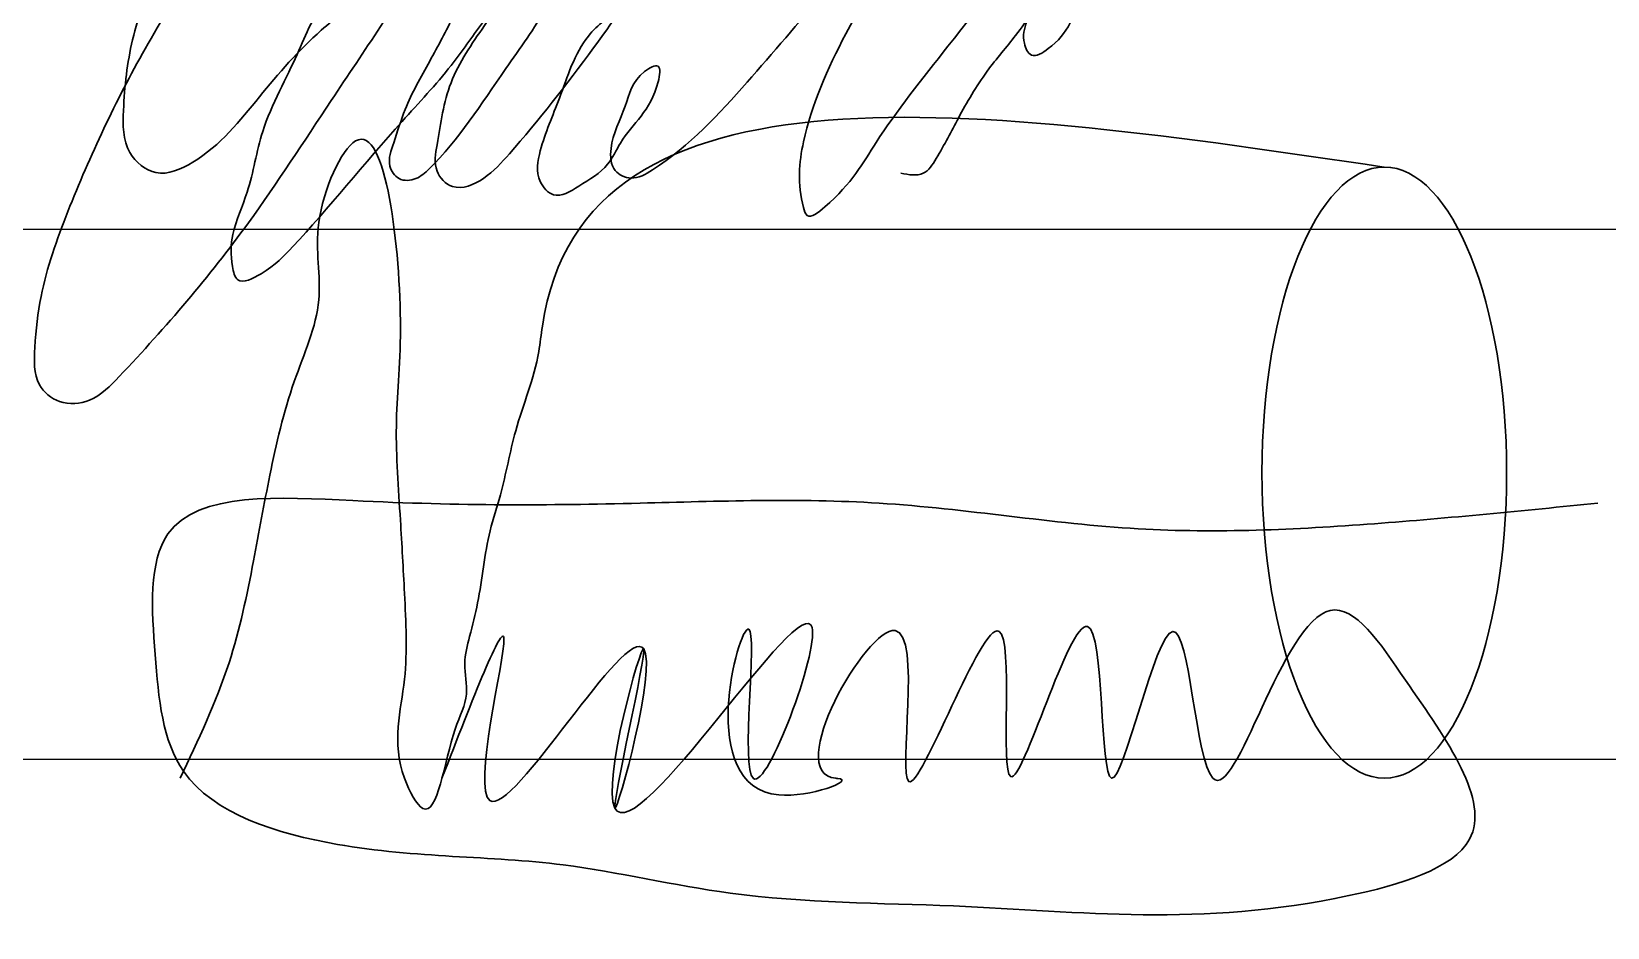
# Model space of a CAD drawing. Header units: millimetres. Extents: x 873544 to 1143527, y -837564 to -766512.
# Drawn here: x 1034006 to 1035563, y -794860 to -793975 of the extents above; entities that cross this region are included whole.
import ezdxf

# ---------------------------------------------------------------- set-up
doc = ezdxf.new("R2010")
doc.units = ezdxf.units.MM
doc.layers.add('Xarici razm.-1', color=7, linetype='Continuous', lineweight=9)

# ---------------------------------------------------------------- blocks, each defined once
blk = doc.blocks.new('dsdvvvf')
at = {"color": 0, "lineweight": 25, "ltscale": 15}
for p, q in [((967193.8, -667242.1), (973996.1, -667242.1)), ((967193.8, -667766), (973996.1, -667766))]:
    blk.add_line(p, q, dxfattribs=at)
at = {"lineweight": 30}
blk.add_ellipse((972715.8, -667482.9), major_axis=(0, -302), ratio=0.400398, dxfattribs=at)
for points, knots in [([(971593.2, -666903.8), (971557.7, -666956.4), (971488.8, -667058.3), (971424.2, -667195.7), (971387.9, -667296.5), (971381.8, -667353.7), (971380.3, -667394.7), (971406.2, -667416.7), (971440.7, -667413.7), (971504.4, -667347.5), (971585, -667253.5), (971679.8, -667106.2), (971762.2, -666987), (971816.9, -666877.8), (971848, -666789.1), (971851.9, -666725.1), (971852.8, -666667.5), (971807.3, -666646.9), (971750, -666670), (971690.6, -666726.3), (971619.5, -666808), (971555.9, -666896.3), (971503.6, -666980.2), (971475.9, -667053.1), (971469.2, -667114.6), (971468.7, -667165.6), (971502.7, -667193.7), (971558.2, -667169.1), (971602.6, -667111.9), (971654.5, -667051.5), (971695.9, -667021.1), (971698.4, -666985.9), (971656.8, -667027.3), (971645, -667067.9), (971604.4, -667138.5), (971596.4, -667200.1), (971576.1, -667243.6), (971575.1, -667271.7), (971581.8, -667299.2), (971614.9, -667282.5), (971662.4, -667233.8), (971724.2, -667156.6), (971790.3, -667087.1), (971820.5, -667042.8), (971839.2, -667018.3), (971841.5, -666994.2), (971810.2, -667002.3), (971794.3, -667035.2), (971772.3, -667077), (971748.6, -667117.7), (971738.5, -667152.9), (971729.2, -667177.3), (971741, -667195.3), (971759.6, -667194), (971798.6, -667158.2), (971834.4, -667100), (971882.7, -667035.1), (971895, -667004.5), (971898.4, -666975.1), (971867.1, -666982.8), (971849, -667008), (971822.6, -667046.7), (971788.7, -667095.2), (971782.1, -667146), (971775, -667184.1), (971796.7, -667206.8), (971828.9, -667192.7), (971872.4, -667144.1), (971925.9, -667076.1), (971983.9, -666993.7), (971999.7, -666933), (972036.4, -666900.6), (972018.4, -666868), (972019, -666826.7), (972046.3, -666790.4), (972076.8, -666768.9), (972113.5, -666772.8), (972111.6, -666793.3), (972110.6, -666805.3)], [0, 0, 0, 0, 33.496667, 64.919698, 80.424452, 89.37392, 95.929397, 100.545896, 105.730752, 112.297616, 147.527421, 173.280387, 204.144189, 224.178603, 238.003441, 252.993619, 259.397865, 265.521752, 275.538902, 290.195711, 308.745472, 332.757742, 347.709231, 361.010782, 373.395509, 380.831222, 386.565847, 393.223047, 409.506941, 425.353489, 434.979045, 436.458376, 440.071449, 453.398233, 468.091627, 479.037609, 486.776194, 492.376752, 494.84575, 498.981676, 506.238381, 535.206392, 548.175622, 557.385775, 563.397453, 564.636539, 568.64233, 575.163643, 584.17996, 593.624175, 599.744091, 603.890724, 606.564468, 609.515996, 612.358556, 634.215419, 646.458386, 651.296069, 654.872092, 658.450424, 664.200858, 672.003001, 683.522818, 694.594426, 699.200829, 702.973563, 708.548492, 714.81026, 738.365849, 753.906674, 767.505787, 771.414259, 777.005788, 784.132745, 792.718098, 799.796942, 803.511627, 808.83793, 808.83793, 808.83793, 808.83793]), ([(971962.3, -667022.6), (971950.2, -667031.4), (971919.5, -667053.9), (971903, -667110.2), (971882.4, -667155.6), (971875.9, -667191.7), (971896.6, -667214.7), (971922.8, -667197.1), (971947.9, -667183.4), (971967.1, -667140.8), (971994.2, -667123.9), (972001.9, -667076.2), (971972.7, -667091.8), (971967.2, -667122.7), (971949.6, -667153.7), (971951.4, -667185.2), (971973.5, -667195.1), (972024.8, -667165.1), (972110, -667072), (972234.4, -666920.6), (972330.9, -666803.2), (972378.3, -666746)], [0, 0, 0, 0, 7.755287, 19.728585, 29.463515, 34.815475, 37.9891, 42.712051, 48.964475, 53.248114, 65.802093, 68.515067, 71.035434, 77.965618, 85.765376, 89.65924, 92.666951, 96.688868, 119.179424, 160.442847, 199.737312, 199.737312, 199.737312, 199.737312]), ([(972377, -666745.8), (972363.8, -666766.9), (972327, -666823.9), (972258.8, -666923), (972187.9, -667033.3), (972140.3, -667140.6), (972135.3, -667200), (972145.7, -667234.3), (972187.8, -667201), (972214.7, -667149.4), (972296.2, -667046.9), (972367.8, -666955.3), (972463.1, -666860.2), (972488.4, -666815), (972569.1, -666746), (972542.3, -666747.5), (972533.3, -666777.4), (972498.3, -666807.2), (972471.9, -666868.3), (972431.8, -666926.3), (972402.3, -666977.2), (972373.8, -667018.4), (972353.7, -667047.2), (972366.6, -667075.4), (972390.2, -667060.4), (972407.4, -667039.5), (972415.5, -667009.8), (972421.5, -666985.5), (972404.1, -666967.6), (972376.5, -667013.5), (972357.1, -667045.7), (972319.8, -667088), (972295.6, -667130.2), (972278.4, -667164.1), (972261, -667191.3), (972246, -667188.5), (972238, -667187)], [391.960496, 391.960496, 391.960496, 391.960496, 405.12093, 427.790434, 455.453981, 475.425463, 486.88621, 488.412717, 491.785075, 506.113692, 526.898656, 555.715596, 571.334901, 592.459398, 599.975045, 601.433566, 604.413506, 613.414424, 627.176192, 638.332757, 650.936621, 657.949607, 665.478136, 667.85127, 671.008322, 676.780785, 683.118746, 687.289674, 688.649145, 694.708161, 705.68322, 713.680967, 723.25909, 731.301273, 734.701642, 738.583163, 738.583163, 738.583163, 738.583163]), ([(971525.6, -667784.9), (971543.4, -667747.4), (971576.1, -667678.6), (971597.5, -667575.8), (971614.2, -667481.9), (971633.9, -667396.5), (971671.5, -667314.2), (971651.8, -667236.8), (971722.9, -667078.7), (971750.4, -667326.7), (971736.3, -667432.5), (971743.3, -667523.8), (971747.5, -667605.7), (971752.1, -667692.9), (971731, -667759.3), (971777.5, -667844.7), (971789.3, -667745), (971812.2, -667705.1), (971804.5, -667672.2), (971812.3, -667642.6), (971823.4, -667599.4), (971827.2, -667551.3), (971845.8, -667496.1), (971856, -667435.5), (971878.7, -667382.3), (971911.8, -667061.9), (972319.5, -667122.3), (972715.4, -667180.9)], [0, 0, 0, 0, 124.008691, 227.5844, 313.705188, 409.465297, 493.587576, 570.014039, 658.481143, 849.022841, 945.789295, 1038.530981, 1111.154902, 1195.752072, 1293.819047, 1328.6988, 1413.204563, 1449.694098, 1479.763635, 1507.046557, 1541.164537, 1613.651496, 1650.463147, 1715.462632, 1797.074195, 1822.341286, 2668.943563, 2668.943563, 2668.943563, 2668.943563]), ([(972736.6, -667688), (972778.5, -667747.7), (972853.1, -667853.9), (972571.7, -667937.7), (972351.3, -667907.5), (972086, -667908.7), (971885, -667859.4), (971706.1, -667865.9), (971513.7, -667806.7), (971500.3, -667665), (971490, -667497.4), (971750.5, -667516.1), (971958.7, -667514.9), (972225.5, -667504.7), (972463.8, -667547), (972702.6, -667535.6), (972853.5, -667520.4), (972926.9, -667513)], [0, 0, 0, 0, 169.511421, 301.175755, 692.092686, 913.224608, 1080.507777, 1304.732852, 1473.119065, 1591.842254, 1711.678044, 1897.332082, 2181.550839, 2417.544686, 2675.089989, 2908.601342, 3130.299381, 3130.299381, 3130.299381, 3130.299381]), ([(971784.4, -667784.9), (971814.6, -667706.9), (971876.9, -667545.9), (971771.3, -667966.6), (972049.4, -667487.6), (971918.7, -667959.2), (972020.3, -667514.3), (971877.8, -668015.1), (972239, -667437.4), (972060.2, -667920.4), (972116.2, -667490.6), (972018.1, -667852), (972195.8, -667786.3), (972119.8, -667781.7), (972284, -667497.2), (972207.2, -667940.7), (972366.3, -667491.5), (972319.9, -667928.1), (972444.8, -667483.8), (972429.2, -667929.1), (972517.9, -667502.1), (972536.4, -667941.7), (972636.5, -667539.9), (972711.6, -667650.9), (972736.6, -667688)], [0, 0, 0, 0, 150.649376, 311.086601, 524.757683, 684.656165, 844.554647, 1004.453129, 1268.65683, 1428.598204, 1576.246488, 1742.707849, 1803.137707, 1804.902481, 1962.210321, 2112.045875, 2285.227638, 2429.282472, 2595.922769, 2747.742495, 2904.977193, 3055.488985, 3257.867885, 3359.137682, 3359.137682, 3359.137682, 3359.137682])]:
    blk.add_open_spline(points, degree=3, knots=knots, dxfattribs=at)

msp = doc.modelspace()

# ---------------------------------------------------------------- block references
at = {"layer": 'Xarici razm.-1', "color": 131}
msp.add_blockref('dsdvvvf', (62627.1, -126927.9), dxfattribs=at)

doc.saveas('drawing.dxf')
